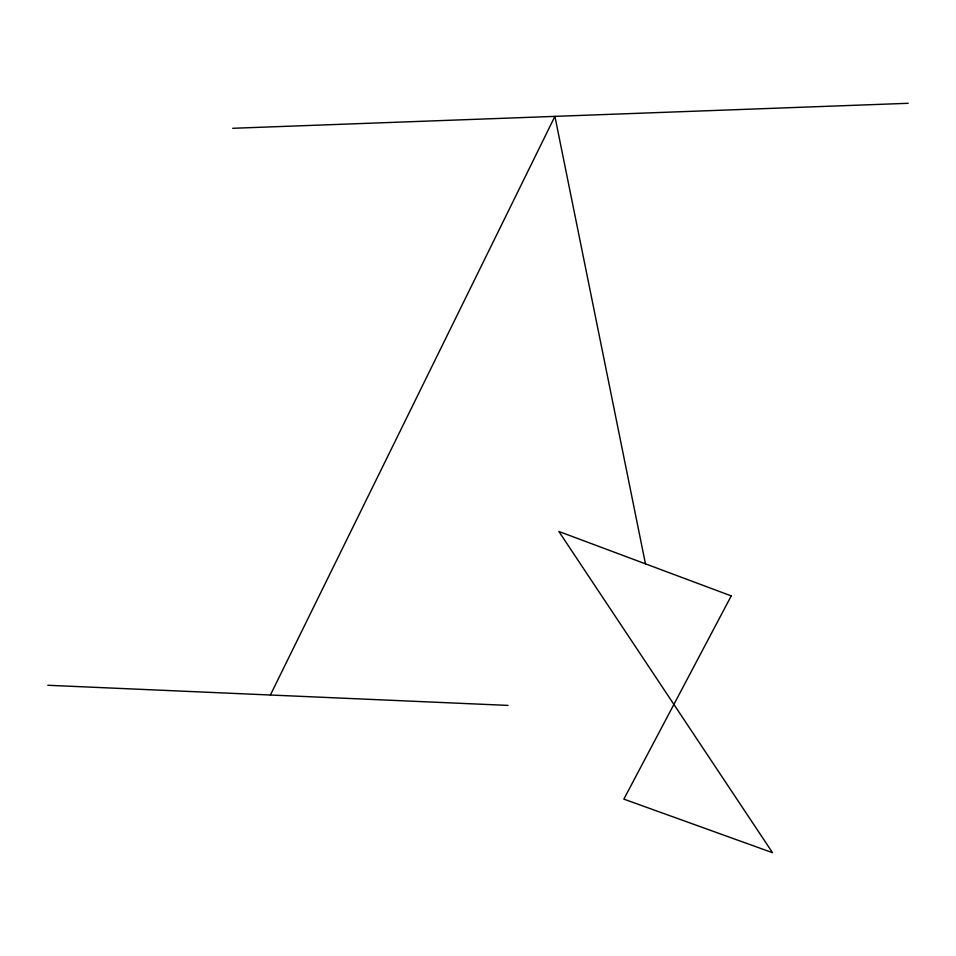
<?xml version="1.0" encoding="UTF-8"?>
<svg xmlns="http://www.w3.org/2000/svg" width="956" height="956" viewBox="0 0 956 956"><rect width="100%" height="100%" fill="white"/><g stroke="black" fill="none" stroke-linecap="round" stroke-linejoin="round"><path stroke-width="1.43" d="M270.393 695.012L554.91 116.369L645.455 563.837M232.726 128.295L908.2 103.296M47.8 685.273L508.03 705.409M731.232 595.899L623.85 799.132L772.532 852.704L558.842 531.464L731.232 595.899"/></g></svg>
